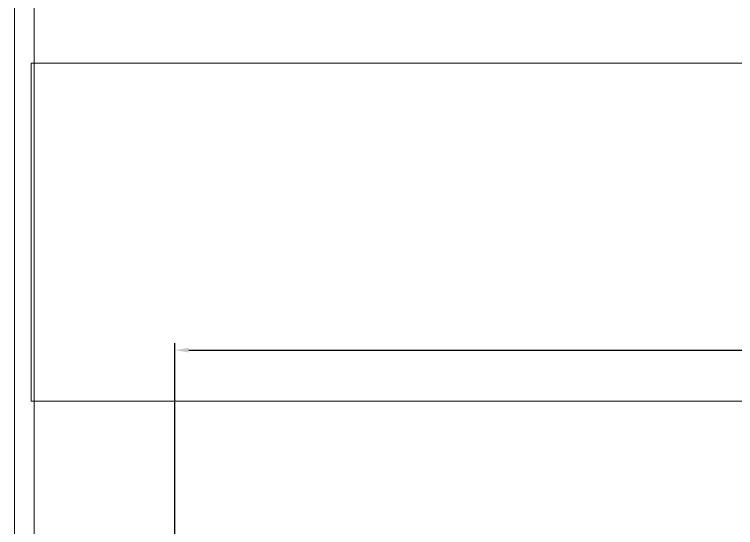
# Model space of a CAD drawing. Header units: millimetres. Extents: x 1359 to 3577, y 1336 to 3557.
# Drawn here: x 2513.1 to 2641.3, y 3064.1 to 3155.2 of the extents above; entities that cross this region are included whole.
import ezdxf

# ---------------------------------------------------------------- set-up
doc = ezdxf.new("R2010")
doc.units = ezdxf.units.MM
doc.layers.add('000-PI-ORMAR', color=2, linetype='Continuous')
doc.layers.add('002-PI-Kabelska kanalica', color=150, linetype='Continuous')

msp = doc.modelspace()

# ---------------------------------------------------------------- linework, layer by layer
for p, q in [((2541.57, 2980.68), (2541.57, 3096.86)), ((2544.07, 3095.61), (2887.07, 3095.61))]:
    msp.add_line(p, q)
msp.add_solid([(2544.07, 3096.03), (2544.07, 3095.2), (2541.57, 3095.61)])
at = {"layer": '000-PI-ORMAR', "color": 0, "linetype": 'ByBlock', "lineweight": 0}
msp.add_line((2513.07, 3351.56), (2513.07, 1461.56), dxfattribs=at)
at = {"layer": '002-PI-Kabelska kanalica', "color": 0, "linetype": 'ByBlock', "lineweight": 0}
for p, q in [((2516.57, 3351.56), (2516.57, 1679.56)), ((2516.07, 3146.56), (2516.07, 3086.56)), ((3332.07, 3146.56), (2516.07, 3146.56)), ((3332.07, 3086.56), (2516.07, 3086.56))]:
    msp.add_line(p, q, dxfattribs=at)

doc.saveas('drawing.dxf')
